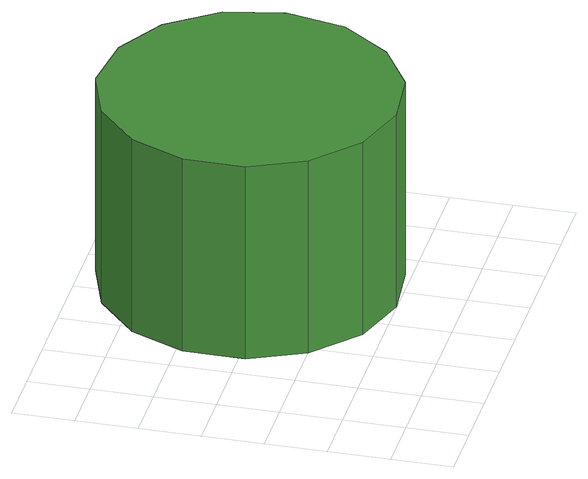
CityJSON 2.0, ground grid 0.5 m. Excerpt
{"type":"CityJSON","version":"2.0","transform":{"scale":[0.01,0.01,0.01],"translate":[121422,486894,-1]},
"CityObjects":{
"tree1":{"type":"SolitaryVegetationObject","attributes":{"function":"something"},"geometry":[{"type":"MultiSurface","lod":"1","boundaries":[[[0,1,2,3,4,5,6,7,8,9,10,11,12,13,14]],[[15,16,17,18,19,20,21,22,23,24,25,26,27,28,29]],[[0,29,28,1]],[[1,28,27,2]],[[2,27,26,3]],[[3,26,25,4]],[[4,25,24,5]],[[5,24,23,6]],[[6,23,22,7]],[[7,22,21,8]],[[8,21,20,9]],[[9,20,19,10]],[[10,19,18,11]],[[11,18,17,12]],[[12,17,16,13]],[[13,16,15,14]],[[14,15,29,0]]]}]},
"tree2":{"type":"SolitaryVegetationObject","attributes":{"function":"something"}}
},
"vertices":[
[310,170,255],[300,218,255],[270,259,255],[228,283,255],[178,289,255],[131,273,255],[94,240,255],[74,195,255],[74,145,255],[94,100,255],[131,66,255],[178,51,255],[228,56,255],[270,81,255],[300,121,255],[300,121,84],[270,81,84],[228,56,84],[178,51,84],[131,66,84],[94,100,84],[74,145,84],[74,195,84],[94,240,84],[131,273,84],[178,289,84],[228,283,84],[270,259,84],[300,218,84],[310,170,84]
]}
